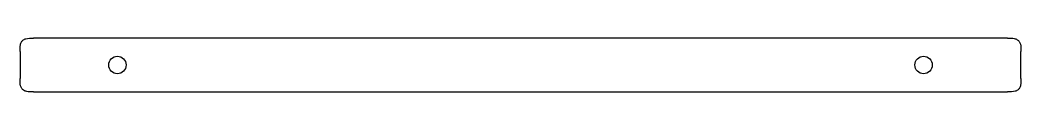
# Model space of a CAD drawing. Header units: millimetres. Extents: x -334 to -36, y 23 to 39.
import ezdxf

# ---------------------------------------------------------------- set-up
doc = ezdxf.new("R2010")
doc.units = ezdxf.units.MM
doc.layers.get('0').update_dxf_attribs({"linetype": 'CONTINUOUS'})

msp = doc.modelspace()

# ---------------------------------------------------------------- linework, layer by layer
for p, q in [((-40.47, 38.62), (-330.47, 38.62)), ((-334.47, 34.62), (-334.47, 26.62)), ((-36.47, 26.62), (-36.47, 34.62)), ((-330.47, 22.62), (-40.47, 22.62))]:
    msp.add_line(p, q)
for centre in [(-305.47, 30.62), (-65.47, 30.62)]:
    msp.add_circle(centre, 2.6)
for points in [[(-334.47, 34.62), (-334.47, 35.37), (-334.47, 36.03), (-334.29, 36.93), (-334.18, 37.25), (-333.86, 37.76), (-333.68, 37.95), (-333.22, 38.26), (-332.96, 38.37), (-332.07, 38.62), (-331.32, 38.62), (-330.47, 38.62)], [(-40.47, 38.62), (-39.72, 38.62), (-39.06, 38.62), (-38.16, 38.44), (-37.84, 38.33), (-37.33, 38.01), (-37.14, 37.82), (-36.82, 37.37), (-36.71, 37.11), (-36.47, 36.22), (-36.47, 35.47), (-36.47, 34.62)], [(-330.47, 22.62), (-331.22, 22.62), (-331.88, 22.62), (-332.78, 22.8), (-333.1, 22.9), (-333.61, 23.23), (-333.8, 23.41), (-334.12, 23.86), (-334.22, 24.12), (-334.47, 25.02), (-334.47, 25.76), (-334.47, 26.62)], [(-36.47, 26.62), (-36.47, 25.87), (-36.47, 25.21), (-36.65, 24.3), (-36.76, 23.99), (-37.08, 23.47), (-37.26, 23.28), (-37.71, 22.97), (-37.97, 22.86), (-38.87, 22.62), (-39.61, 22.62), (-40.47, 22.62)]]:
    msp.add_open_spline(points, degree=3, knots=[0, 0, 0, 0, 0.2248102, 0.2248102, 0.3546656, 0.3546656, 0.4578065, 0.4578065, 0.5667753, 0.5667753, 0.8162684, 0.8162684, 0.8162684, 0.8162684])

doc.saveas('drawing.dxf')
